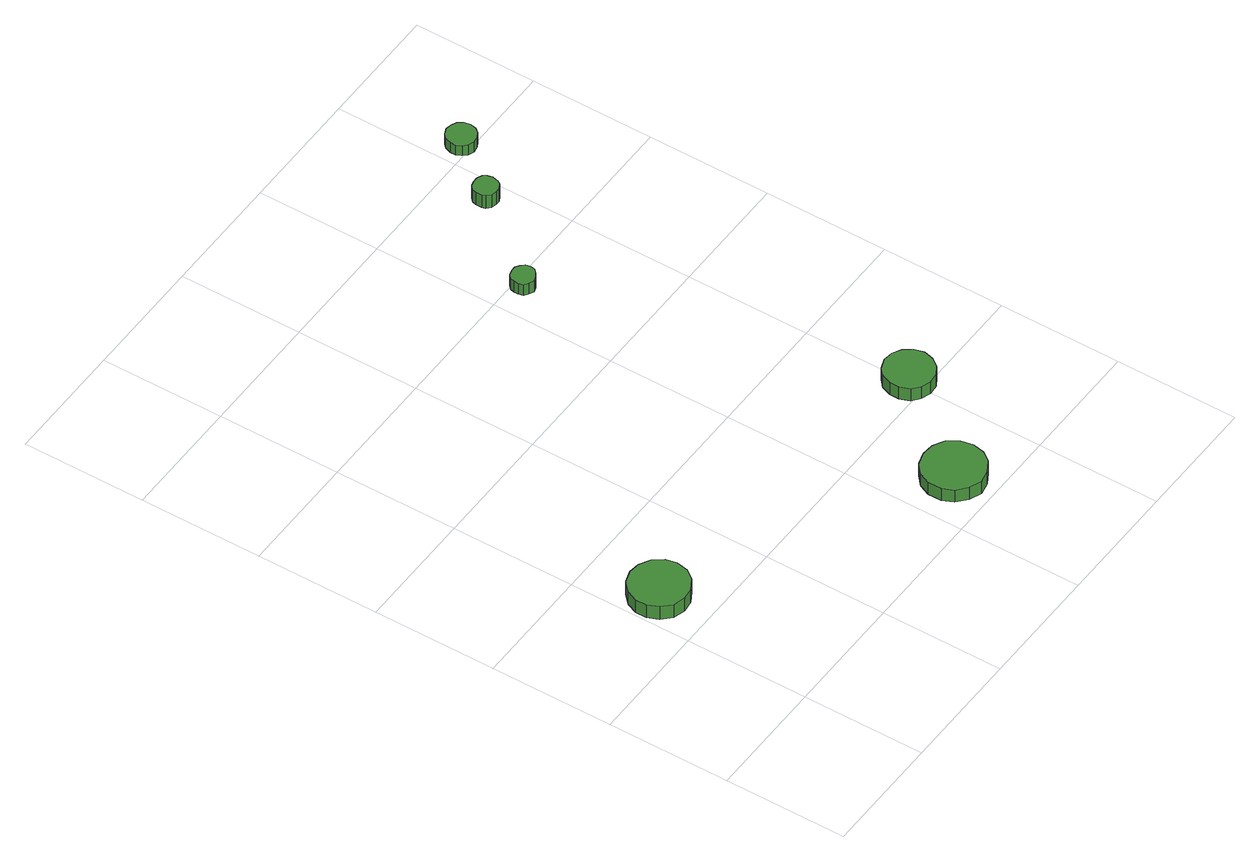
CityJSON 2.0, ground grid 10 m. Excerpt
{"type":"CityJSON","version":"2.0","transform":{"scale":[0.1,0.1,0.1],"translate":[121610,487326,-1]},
"CityObjects":{
"tree1":{"type":"SolitaryVegetationObject","attributes":{"function":"something"},"geometry":[{"type":"MultiSurface","lod":"1","boundaries":[[[0,1,2,3,4,5,6,7,8,9,10,11,12,13,14]],[[15,16,17,18,19,20,21,22,23,24,25,26,27,28,29]],[[0,29,28,1]],[[1,28,27,2]],[[2,27,26,3]],[[3,26,25,4]],[[4,25,24,5]],[[5,24,23,6]],[[6,23,22,7]],[[7,22,21,8]],[[8,21,20,9]],[[9,20,19,10]],[[10,19,18,11]],[[11,18,17,12]],[[12,17,16,13]],[[13,16,15,14]],[[14,15,29,0]]]}]},
"tree2":{"type":"SolitaryVegetationObject","attributes":{"function":"something"},"geometry":[{"type":"MultiSurface","lod":"1","boundaries":[[[30,31,32,33,34,35,36,37,38,39,40,41,42,43,44]],[[45,46,47,48,49,50,51,52,53,54,55,56,57,58,59]],[[30,59,58,31]],[[31,58,57,32]],[[32,57,56,33]],[[33,56,55,34]],[[34,55,54,35]],[[35,54,53,36]],[[36,53,52,37]],[[37,52,51,38]],[[38,51,50,39]],[[39,50,49,40]],[[40,49,48,41]],[[41,48,47,42]],[[42,47,46,43]],[[43,46,45,44]],[[44,45,59,30]]]}]},
"tree3":{"type":"SolitaryVegetationObject","attributes":{"function":"something"},"geometry":[{"type":"MultiSurface","lod":"1","boundaries":[[[60,61,62,63,64,65,66,67,68,69,70,71,72,73,74]],[[75,76,77,78,79,80,81,82,83,84,85,86,87,88,89]],[[60,89,88,61]],[[61,88,87,62]],[[62,87,86,63]],[[63,86,85,64]],[[64,85,84,65]],[[65,84,83,66]],[[66,83,82,67]],[[67,82,81,68]],[[68,81,80,69]],[[69,80,79,70]],[[70,79,78,71]],[[71,78,77,72]],[[72,77,76,73]],[[73,76,75,74]],[[74,75,89,60]]]}]},
"tree4":{"type":"SolitaryVegetationObject","attributes":{"function":"something"},"geometry":[{"type":"MultiSurface","lod":"1","boundaries":[[[90,91,92,93,94,95,96,97,98,99,100,101,102,103,104]],[[105,106,107,108,109,110,111,112,113,114,115,116,117,118,119]],[[90,119,118,91]],[[91,118,117,92]],[[92,117,116,93]],[[93,116,115,94]],[[94,115,114,95]],[[95,114,113,96]],[[96,113,112,97]],[[97,112,111,98]],[[98,111,110,99]],[[99,110,109,100]],[[100,109,108,101]],[[101,108,107,102]],[[102,107,106,103]],[[103,106,105,104]],[[104,105,119,90]]]}]},
"tree5":{"type":"SolitaryVegetationObject","attributes":{"function":"something"},"geometry":[{"type":"MultiSurface","lod":"1","boundaries":[[[120,121,122,123,124,125,126,127,128,129,130,131,132,133,134]],[[135,136,137,138,139,140,141,142,143,144,145,146,147,148,149]],[[120,149,148,121]],[[121,148,147,122]],[[122,147,146,123]],[[123,146,145,124]],[[124,145,144,125]],[[125,144,143,126]],[[126,143,142,127]],[[127,142,141,128]],[[128,141,140,129]],[[129,140,139,130]],[[130,139,138,131]],[[131,138,137,132]],[[132,137,136,133]],[[133,136,135,134]],[[134,135,149,120]]]}]},
"tree6":{"type":"SolitaryVegetationObject","attributes":{"function":"something"},"geometry":[{"type":"MultiSurface","lod":"1","boundaries":[[[150,151,152,153,154,155,156,157,158,159,160,161,162,163,164]],[[165,166,167,168,169,170,171,172,173,174,175,176,177,178,179]],[[150,179,178,151]],[[151,178,177,152]],[[152,177,176,153]],[[153,176,175,154]],[[154,175,174,155]],[[155,174,173,156]],[[156,173,172,157]],[[157,172,171,158]],[[158,171,170,159]],[[159,170,169,160]],[[160,169,168,161]],[[161,168,167,162]],[[162,167,166,163]],[[163,166,165,164]],[[164,165,179,150]]]}]}
},
"vertices":[
[49,142,20],[47,151,20],[41,159,20],[32,164,20],[23,165,20],[13,162,20],[6,155,20],[2,146,20],[2,137,20],[6,128,20],[13,121,20],[23,118,20],[32,119,20],[41,124,20],[47,132,20],[47,132,7],[41,124,7],[32,119,7],[23,118,7],[13,121,7],[6,128,7],[2,137,7],[2,146,7],[6,155,7],[13,162,7],[23,165,7],[32,164,7],[41,159,7],[47,151,7],[49,142,7],
[265,33,18],[263,43,18],[257,52,18],[248,57,18],[238,58,18],[228,55,18],[220,48,18],[216,39,18],[216,28,18],[220,19,18],[228,12,18],[238,8,18],[248,10,18],[257,15,18],[263,23,18],[263,23,6],[257,15,6],[248,10,6],[238,8,6],[228,12,6],[220,19,6],[216,28,6],[216,39,6],[220,48,6],[228,55,6],[238,58,6],[248,57,6],[257,52,6],[263,43,6],[265,33,6],
[322,113,18],[320,121,18],[315,128,18],[308,132,18],[300,133,18],[292,130,18],[286,125,18],[283,117,18],[283,109,18],[286,101,18],[292,96,18],[300,93,18],[308,94,18],[315,98,18],[320,105,18],[320,105,6],[315,98,6],[308,94,6],[300,93,6],[292,96,6],[286,101,6],[283,109,6],[283,117,6],[286,125,6],[292,130,6],[300,133,6],[308,132,6],[315,128,6],[320,121,6],[322,113,6],
[237,393,18],[236,397,18],[233,400,18],[230,402,18],[226,402,18],[222,401,18],[219,398,18],[218,395,18],[218,391,18],[219,387,18],[222,385,18],[226,383,18],[230,384,18],[233,386,18],[236,389,18],[236,389,7],[233,386,7],[230,384,7],[226,383,7],[222,385,7],[219,387,7],[218,391,7],[218,395,7],[219,398,7],[222,401,7],[226,402,7],[230,402,7],[233,400,7],[236,397,7],[237,393,7],
[293,463,21],[292,467,21],[290,470,21],[286,472,21],[282,472,21],[278,471,21],[275,468,21],[274,465,21],[274,460,21],[275,457,21],[278,454,21],[282,453,21],[286,453,21],[290,455,21],[292,458,21],[292,458,8],[290,455,8],[286,453,8],[282,453,8],[278,454,8],[275,457,8],[274,460,8],[274,465,8],[275,468,8],[278,471,8],[282,472,8],[286,472,8],[290,470,8],[292,467,8],[293,463,8],
[330,507,18],[329,512,18],[326,516,18],[322,518,18],[317,519,18],[312,517,18],[309,514,18],[307,509,18],[307,504,18],[309,500,18],[312,497,18],[317,495,18],[322,496,18],[326,498,18],[329,502,18],[329,502,8],[326,498,8],[322,496,8],[317,495,8],[312,497,8],[309,500,8],[307,504,8],[307,509,8],[309,514,8],[312,517,8],[317,519,8],[322,518,8],[326,516,8],[329,512,8],[330,507,8]
]}
